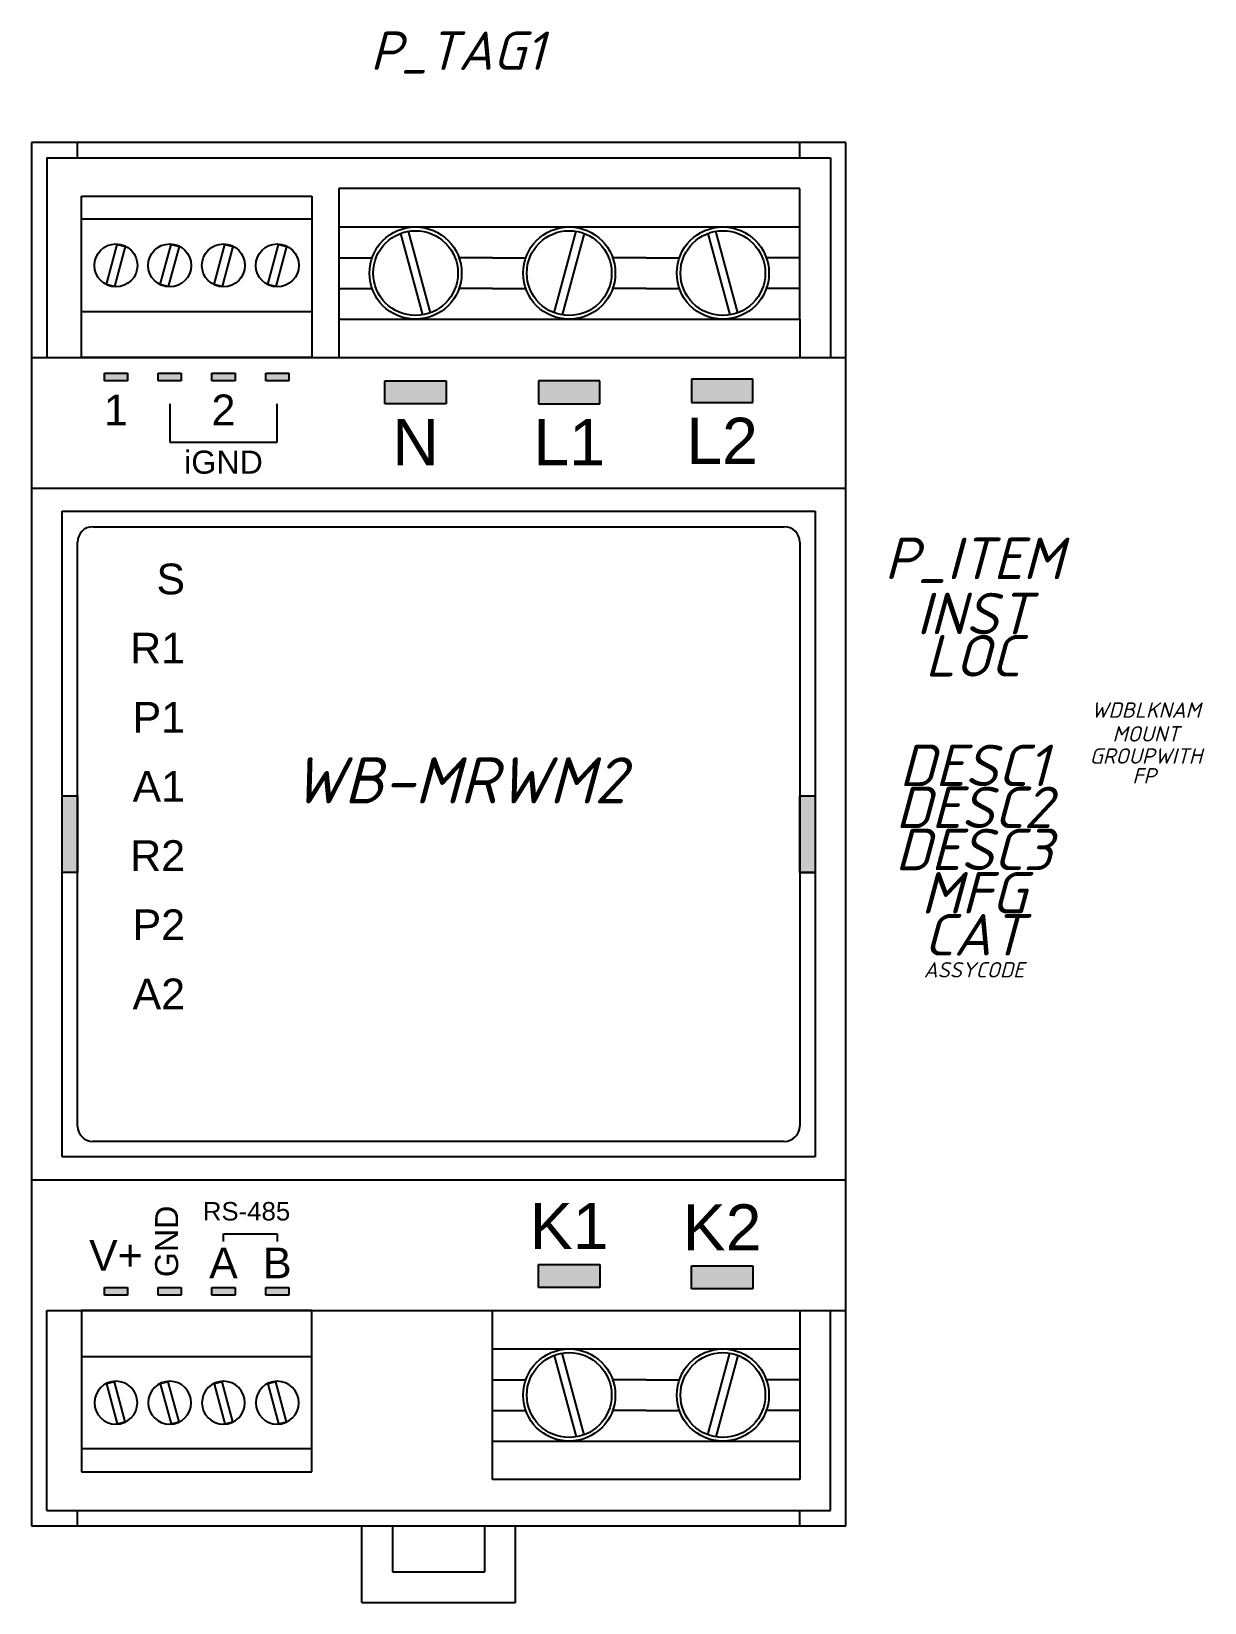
# Model space of a CAD drawing. Header units: millimetres. Extents: x 0 to 76, y -28 to 75.
import ezdxf
from ezdxf.enums import TextEntityAlignment as Align

# ---------------------------------------------------------------- set-up
doc = ezdxf.new("R2010")
doc.units = ezdxf.units.MM
doc.header["$LTSCALE"] = 6
doc.layers.add('Винты', color=7, linetype='Continuous', lineweight=25, true_color=0x000000)
doc.layers.add('Клеммники', color=7, linetype='Continuous', lineweight=25, true_color=0x008000)
doc.styles.add('textstyle18', font='arial.ttf')
doc.styles.add('textstyle19', font='arial.ttf')
doc.styles.add('textstyle20', font='arial.ttf')
doc.styles.add('textstyle21', font='arial.ttf')
doc.styles.add('textstyle22', font='arial.ttf')
doc.styles.add('textstyle23', font='arial.ttf')
doc.styles.add('textstyle24', font='arial.ttf')
doc.styles.add('textstyle25', font='arial.ttf')
doc.styles.add('textstyle26', font='arial.ttf')
doc.styles.add('textstyle27', font='arial.ttf')
doc.styles.add('textstyle28', font='arial.ttf')
doc.styles.add('textstyle29', font='arial.ttf')
doc.styles.add('textstyle30', font='arial.ttf')
doc.styles.add('textstyle31', font='arial.ttf')
doc.styles.add('textstyle32', font='arial.ttf')
doc.styles.add('textstyle34', font='arial.ttf')
doc.styles.add('textstyle35', font='arial.ttf')
doc.styles.add('textstyle36', font='arial.ttf')
doc.styles.add('textstyle37', font='arial.ttf')
doc.styles.add('textstyle38', font='arial.ttf')
doc.styles.add('WD_IEC', font='isocpeui.ttf', dxfattribs={"height": 2.5})

# ---------------------------------------------------------------- blocks, each defined once
blk = doc.blocks.new('block 3')
at = {"layer": 'Винты'}
for p, q in [((2.16, 8.12), (1.64, 7.99)), ((1.64, 7.99), (2.34, 5.38)), ((2.86, 5.51), (2.16, 8.12)), ((5.66, 8.12), (5.14, 7.99)), ((5.14, 7.99), (5.84, 5.38)), ((6.36, 5.51), (5.66, 8.12)), ((9.16, 8.12), (8.64, 7.99)), ((8.64, 7.99), (9.34, 5.38)), ((9.86, 5.51), (9.16, 8.12)), ((12.66, 8.12), (12.14, 7.99)), ((12.14, 7.99), (12.84, 5.38)), ((13.36, 5.51), (12.66, 8.12)), ((2.34, 5.38), (2.86, 5.51)), ((5.84, 5.38), (6.36, 5.51)), ((9.34, 5.38), (9.86, 5.51)), ((12.84, 5.38), (13.36, 5.51))]:
    blk.add_line(p, q, dxfattribs=at)
for centre, start, end in [((2.25, 6.75), 0, 180), ((5.75, 6.75), 0, 180), ((9.25, 6.75), 0, 180), ((12.75, 6.75), 0, 180), ((2.25, 6.75), 180, 0), ((5.75, 6.75), 180, 0), ((9.25, 6.75), 180, 0), ((12.75, 6.75), 180, 0)]:
    blk.add_arc(centre, 1.4, start, end, dxfattribs=at)
at = {"layer": 'Клеммники', "color": 96, "true_color": 0x008000}
for p, q in [((15, 12.75), (0, 12.75)), ((0, 12.75), (0, 2.25)), ((15, 12.75), (0, 12.75)), ((0, 12.75), (0, 9.75)), ((15, 2.25), (15, 12.75)), ((15, 9.75), (15, 12.75)), ((0, 9.75), (15, 9.75)), ((15, 3.75), (0, 3.75)), ((0, 3.75), (0, 2.25)), ((15, 2.25), (15, 3.75)), ((0, 2.25), (15, 2.25)), ((0, 2.25), (15, 2.25))]:
    blk.add_line(p, q, dxfattribs=at)
at = {"layer": 'Клеммники'}
blk.add_line((0, 12.75), (0, 12.75), dxfattribs=at)

msp = doc.modelspace()

# ---------------------------------------------------------------- hatches: boundary and pattern name
at = {"true_color": 0x008000}
for points in [[(6.25, 52.5), (6.25, 52), (4.75, 52), (4.75, 52.5)], [(13.25, 52.5), (13.25, 52), (11.75, 52), (11.75, 52.5)]]:
    msp.add_hatch(color=96, dxfattribs=at).paths.add_polyline_path(points)
for points in [[(9.75, 52.5), (9.75, 52), (8.25, 52), (8.25, 52.5)], [(16.75, 52.5), (16.75, 52), (15.25, 52), (15.25, 52.5)], [(2, 20), (2, 25), (3, 25), (3, 20)], [(50.05, 20.04), (50.05, 25.04), (51.05, 25.04), (51.05, 20.04)], [(9.75, -7), (9.75, -7.5), (8.25, -7.5), (8.25, -7)], [(16.75, -7), (16.75, -7.5), (15.25, -7.5), (15.25, -7)]]:
    msp.add_hatch(color=256).paths.add_polyline_path(points)
at = {"lineweight": 25, "true_color": 0x0000ff}
msp.add_hatch(color=5, dxfattribs=at).paths.add_polyline_path([(23, 50.5), (23, 52), (27, 52), (27, 50.5)])
at = {"lineweight": 25, "true_color": 0xffff00}
for points in [[(37, 50.5), (37, 52), (33, 52), (33, 50.5)], [(37, -5.5), (37, -7), (33, -7), (33, -5.5)]]:
    msp.add_hatch(color=2, dxfattribs=at).paths.add_polyline_path(points)
at = {"lineweight": 25, "true_color": 0x008000}
for points in [[(46.95, 50.59), (46.95, 52.09), (42.95, 52.09), (42.95, 50.59)], [(46.95, -5.59), (46.95, -7.09), (42.95, -7.09), (42.95, -5.59)]]:
    msp.add_hatch(color=96, dxfattribs=at).paths.add_polyline_path(points)
at = {"true_color": 0xff0000}
msp.add_hatch(color=1, dxfattribs=at).paths.add_polyline_path([(6.25, -7), (6.25, -7.5), (4.75, -7.5), (4.75, -7)])
at = {"true_color": 0xffff00}
msp.add_hatch(color=2, dxfattribs=at).paths.add_polyline_path([(13.25, -7), (13.25, -7.5), (11.75, -7.5), (11.75, -7)])

# ---------------------------------------------------------------- linework, layer by layer
for p, q in [((0, 67.5), (0, -22.5)), ((53, 67.5), (0, 67.5)), ((3, 66.5), (3, 67.5)), ((50, 66.5), (50, 67.5)), ((53, -22.5), (53, 67.5)), ((1, 66.5), (1, 53.5)), ((1, 66.5), (52, 66.5)), ((52, 66.5), (52, 53.5)), ((50, 64.5), (20, 64.5)), ((20, 64.5), (20, 56)), ((50, 56), (50, 64.5)), ((20, 62), (50, 62)), ((24.03, 61.58), (25.45, 56.28)), ((25.97, 56.42), (24.55, 61.72)), ((34.03, 56.42), (35.45, 61.72)), ((35.97, 61.58), (34.55, 56.28)), ((44.03, 61.58), (45.45, 56.28)), ((45.97, 56.42), (44.55, 61.72)), ((20, 60), (22.17, 60)), ((30, 60), (27.83, 60)), ((30, 60), (32.17, 60)), ((40, 60), (37.83, 60)), ((40, 60), (42.17, 60)), ((50, 60), (47.83, 60)), ((20, 58), (22.17, 58)), ((30, 58), (27.83, 58)), ((30, 58), (32.17, 58)), ((40, 58), (37.83, 58)), ((40, 58), (42.17, 58)), ((50, 58), (47.83, 58)), ((20, 56), (50, 56)), ((20, 56), (20, 53.5)), ((50, 56), (50, 53.5)), ((0, 53.5), (53, 53.5)), ((8.25, 52), (8.25, 52.5)), ((8.25, 52.5), (9.75, 52.5)), ((9.75, 52.5), (9.75, 52)), ((15.25, 52), (15.25, 52.5)), ((15.25, 52.5), (16.75, 52.5)), ((16.75, 52.5), (16.75, 52)), ((9.75, 52), (8.25, 52)), ((16.75, 52), (15.25, 52)), ((9, 50.5), (9, 48)), ((16, 48), (16, 50.5)), ((9, 48), (16, 48)), ((0, 45), (53, 45)), ((2, 1.5), (2, 43.5)), ((2, 43.5), (51, 43.5)), ((51, 43.5), (51, 1.5)), ((4, 42.5), (49, 42.5)), ((3, 3.5), (3, 41.5)), ((50, 41.5), (50, 3.5)), ((2, 20), (2, 25)), ((2, 25), (3, 25)), ((3, 25), (3, 20)), ((50, 20), (50, 25)), ((50, 25), (51, 25)), ((50, 25), (51, 25)), ((51, 25), (51, 20)), ((3, 20), (2, 20)), ((51, 20), (50, 20)), ((50, 20), (51, 20)), ((49, 2.5), (4, 2.5)), ((51, 1.5), (2, 1.5)), ((0, 0), (53, 0)), ((8.25, -7.5), (8.25, -7)), ((8.25, -7), (9.75, -7)), ((9.75, -7), (9.75, -7.5)), ((15.25, -7.5), (15.25, -7)), ((15.25, -7), (16.75, -7)), ((16.75, -7), (16.75, -7.5)), ((9.75, -7.5), (8.25, -7.5)), ((16.75, -7.5), (15.25, -7.5)), ((1, -21.5), (1, -8.5)), ((1, -8.5), (53, -8.5)), ((30, -19.5), (30, -8.5)), ((50, -8.5), (50, -19.5)), ((52, -21.5), (52, -8.5)), ((30, -11), (50, -11)), ((34.03, -11.42), (35.45, -16.72)), ((35.97, -16.58), (34.55, -11.28)), ((44.03, -16.58), (45.45, -11.28)), ((45.97, -11.42), (44.55, -16.72)), ((30, -13), (32.17, -13)), ((40, -13), (37.83, -13)), ((40, -13), (42.17, -13)), ((50, -13), (47.83, -13)), ((30, -15), (32.17, -15)), ((40, -15), (37.83, -15)), ((40, -15), (42.17, -15)), ((50, -15), (47.83, -15)), ((30, -17), (50, -17)), ((50, -19.5), (30, -19.5)), ((1, -21.5), (52, -21.5)), ((3, -22.5), (3, -21.5)), ((50, -22.5), (50, -21.5)), ((0, -22.5), (53, -22.5)), ((21.5, -27.5), (21.5, -22.5)), ((23.5, -22.5), (23.5, -25.5)), ((29.5, -25.5), (29.5, -22.5)), ((31.5, -27.5), (31.5, -22.5)), ((23.5, -25.5), (29.5, -25.5)), ((21.5, -27.5), (31.5, -27.5))]:
    msp.add_line(p, q)
at = {"color": 96, "true_color": 0x008000}
for p, q in [((4.75, 52), (4.75, 52.5)), ((4.75, 52.5), (6.25, 52.5)), ((6.25, 52.5), (6.25, 52)), ((11.75, 52), (11.75, 52.5)), ((11.75, 52.5), (13.25, 52.5)), ((13.25, 52.5), (13.25, 52)), ((6.25, 52), (4.75, 52)), ((13.25, 52), (11.75, 52))]:
    msp.add_line(p, q, dxfattribs=at)
at = {"color": 5, "lineweight": 25, "true_color": 0x0000ff}
for p, q in [((23, 50.5), (23, 52)), ((23, 52), (27, 52)), ((27, 52), (27, 50.5)), ((27, 50.5), (23, 50.5))]:
    msp.add_line(p, q, dxfattribs=at)
at = {"color": 2, "lineweight": 25, "true_color": 0xffff00}
for p, q in [((33, 52), (33, 50.5)), ((37, 52), (33, 52)), ((37, 50.5), (37, 52)), ((33, 50.5), (37, 50.5)), ((33, -5.5), (37, -5.5)), ((33, -7), (33, -5.5)), ((37, -5.5), (37, -7)), ((37, -7), (33, -7))]:
    msp.add_line(p, q, dxfattribs=at)
at = {"color": 96, "lineweight": 25, "true_color": 0x008000}
for p, q in [((42.95, 52.09), (42.95, 50.59)), ((46.95, 52.09), (42.95, 52.09)), ((46.95, 50.59), (46.95, 52.09)), ((42.95, 50.59), (46.95, 50.59)), ((42.95, -5.59), (46.95, -5.59)), ((42.95, -7.09), (42.95, -5.59)), ((46.95, -5.59), (46.95, -7.09)), ((46.95, -7.09), (42.95, -7.09))]:
    msp.add_line(p, q, dxfattribs=at)
at = {"lineweight": 25}
for p, q in [((12.5, -3.5), (16, -3.5)), ((12.5, -4), (12.5, -3.5)), ((16, -3.5), (16, -4))]:
    msp.add_line(p, q, dxfattribs=at)
at = {"color": 1, "true_color": 0xff0000}
for p, q in [((4.75, -7.5), (4.75, -7)), ((4.75, -7), (6.25, -7)), ((6.25, -7), (6.25, -7.5)), ((6.25, -7.5), (4.75, -7.5))]:
    msp.add_line(p, q, dxfattribs=at)
at = {"color": 2, "true_color": 0xffff00}
for p, q in [((11.75, -7.5), (11.75, -7)), ((11.75, -7), (13.25, -7)), ((13.25, -7), (13.25, -7.5)), ((13.25, -7.5), (11.75, -7.5))]:
    msp.add_line(p, q, dxfattribs=at)
for centre, radius in [((25, 59), 3), ((25, 59), 2.76), ((35, 59), 3), ((35, 59), 2.76), ((45, 59), 3), ((45, 59), 2.76), ((35, -14), 3), ((35, -14), 2.76), ((45, -14), 3), ((45, -14), 2.76)]:
    msp.add_circle(centre, radius)
for centre, start, end in [((4, 41.5), 90, 180), ((49, 41.5), 0, 90), ((4, 3.5), 180, 270), ((49, 3.5), 270, 0)]:
    msp.add_arc(centre, 1, start, end)

# ---------------------------------------------------------------- block references
at = {"xscale": -1, "rotation": 180}
msp.add_blockref('block 3', (3.25, 66.25), dxfattribs=at)
msp.add_blockref('block 3', (3.25, -21.25))

# ---------------------------------------------------------------- texts
at = {"color": 18, "true_color": 0x000000}
for s, height, style, p in [('2', 2, 'textstyle24', (12.5, 48.5)), ('1', 2, 'textstyle23', (5.5, 48.5)), ('iGND', 1.5, 'textstyle25', (12.5, 45.5))]:
    msp.add_text(s, height=height, dxfattribs=dict(at, style=style)).set_placement(p, align=Align.BOTTOM_CENTER)
at = {"color": 18, "true_color": 0x000000, "style": 'textstyle18'}
msp.add_text('N', height=3, dxfattribs=at).set_placement((25, 48), align=Align.MIDDLE_CENTER)
at = {"color": 18, "true_color": 0x000000}
for s, style, p in [('L1', 'textstyle21', (35, 48)), ('L2', 'textstyle19', (44.95, 48.09)), ('K1', 'textstyle22', (35, -3)), ('K2', 'textstyle20', (44.95, -3.09))]:
    msp.add_text(s, height=3, rotation=360, dxfattribs=dict(at, style=style)).set_placement(p, align=Align.MIDDLE_CENTER)
for s, style, p in [('S', 'textstyle26', (10, 37.5)), ('R1', 'textstyle27', (10, 33)), ('P1', 'textstyle28', (10, 28.5)), ('A1', 'textstyle29', (10, 24)), ('R2', 'textstyle30', (10, 19.5)), ('P2', 'textstyle31', (10, 15)), ('A2', 'textstyle32', (10, 10.5))]:
    msp.add_text(s, height=2, dxfattribs=dict(at, style=style)).set_placement(p, align=Align.BOTTOM_RIGHT)
at = {"style": 'textstyle34'}
msp.add_text('GND', height=1.5, rotation=90, dxfattribs=at).set_placement((10, -4), align=Align.BOTTOM_CENTER)
for s, height, style, p in [('RS-485', 1.2, 'textstyle38', (14, -3)), ('A', 2, 'textstyle36', (12.5, -7)), ('B', 2, 'textstyle37', (16, -7))]:
    msp.add_text(s, height=height, dxfattribs=dict(style=style)).set_placement(p, align=Align.BOTTOM_CENTER)
at = {"color": 1, "true_color": 0xff0000, "style": 'textstyle35'}
msp.add_text('V+', height=2, dxfattribs=at).set_placement((5.5, -6.5), align=Align.BOTTOM_CENTER)
at = {"insert": (17, 27.5), "char_height": 4, "attachment_point": 1, "style": 'WD_IEC'}
msp.add_mtext('\\H3;WB-MRWM2\\P', dxfattribs=at)
at = {"style": 'WD_IEC'}
for tag, height, p in [('P_TAG1', 2.5, (27.72, 72.22)), ('DESC1', 2.7, (61.33, 25.62)), ('DESC2', 2.7, (61.33, 22.89)), ('DESC3', 2.7, (61.33, 20.15))]:
    msp.add_attdef(tag, text='', height=height, dxfattribs=at).set_placement(p, align=Align.CENTER)
for tag, text, height, flags, p in [('P_ITEM', '', 2.7, 1, (61.33, 39.09)), ('INST', '', 2.7, 1, (61.33, 35.5)), ('LOC', '', 2.7, 1, (61.26, 32.75)), ('WDBLKNAM', 'AM', 1, 1, (72.53, 30.07)), ('MOUNT', '', 1, 1, (72.53, 28.52)), ('GROUPWITH', '', 1, 1, (72.53, 27.08)), ('FP', '', 1, 1, (72.42, 25.79)), ('MFG', '', 2.7, 1, (61.33, 17.33)), ('CAT', '', 2.7, 1, (61.33, 14.6)), ('ASSYCODE', '', 1, 9, (61.34, 13.17))]:
    msp.add_attdef(tag, text=text, height=height, dxfattribs=dict(at, flags=flags)).set_placement(p, align=Align.CENTER)

doc.saveas('drawing.dxf')
